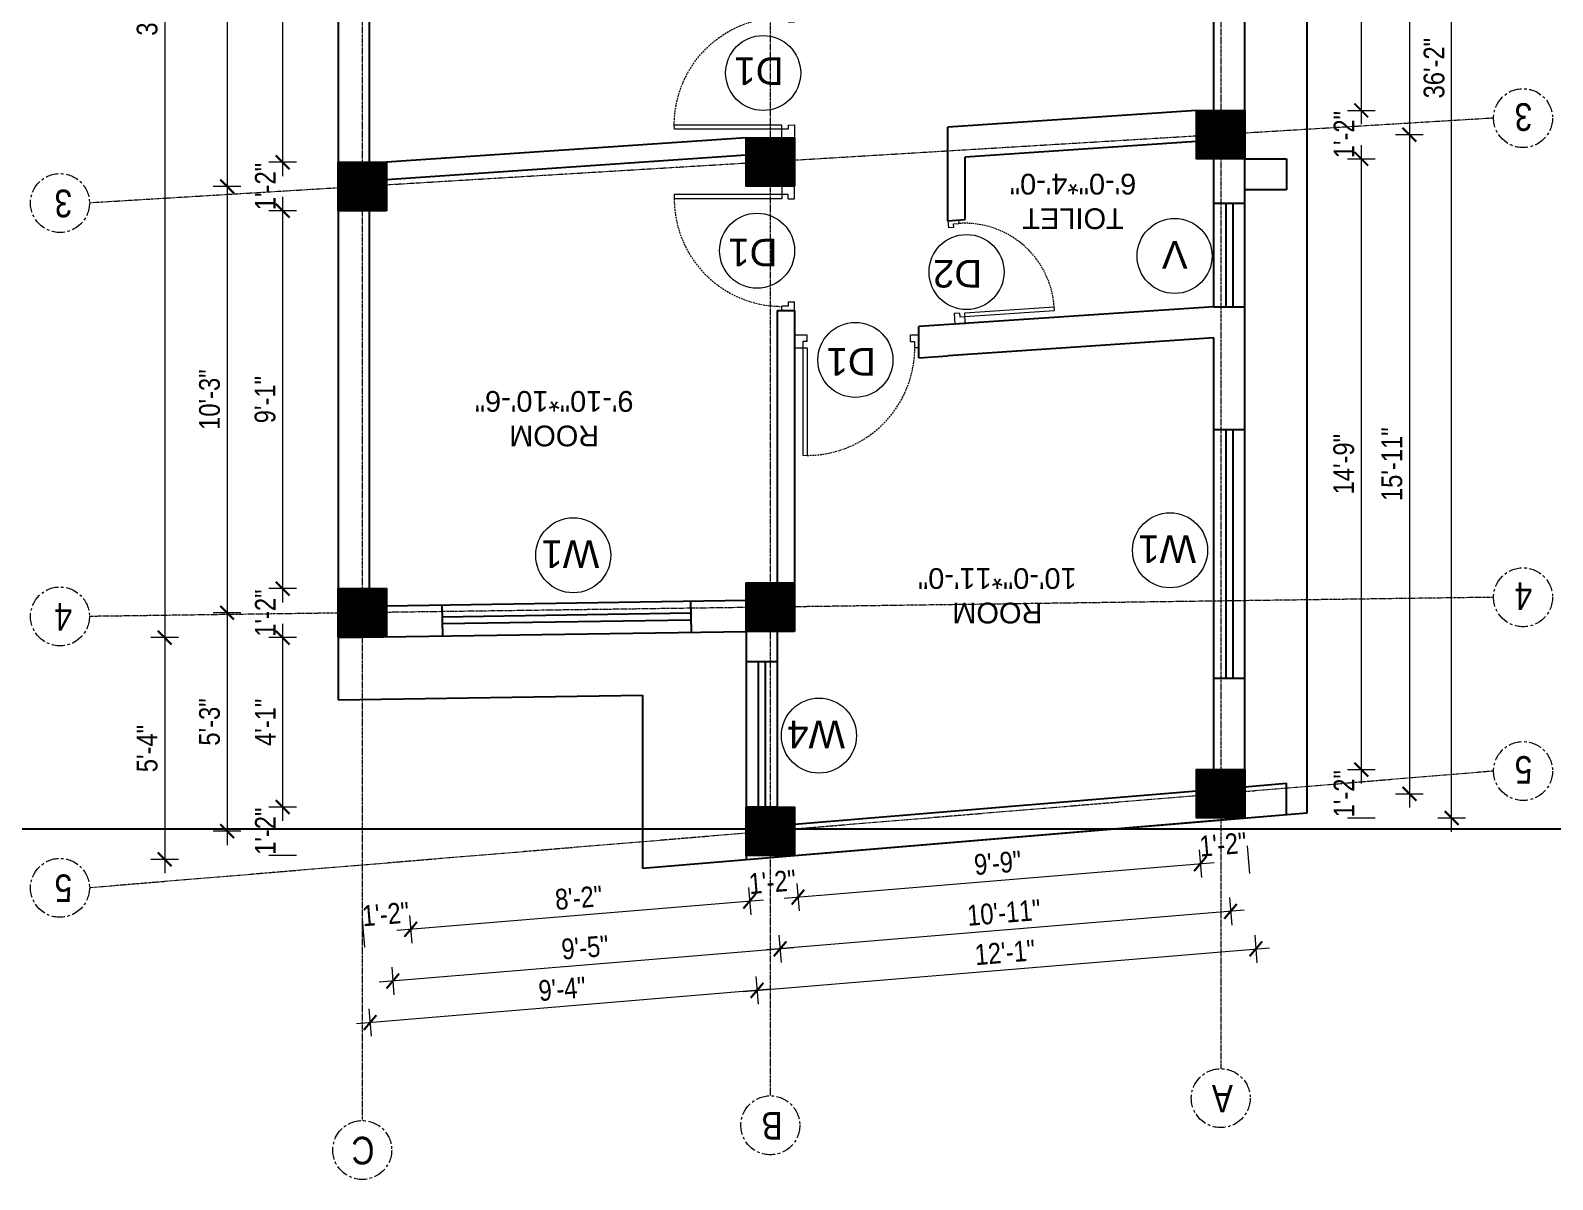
# Model space of a CAD drawing. Header units: inches. Extents: x -10117506 to -5032697, y -6529230 to -3253155.
# Drawn here: x -5061037.2 to -5060596.5, y -3256100 to -3255767.4 of the extents above; entities that cross this region are included whole.
import ezdxf

# ---------------------------------------------------------------- set-up
doc = ezdxf.new("R2010")
doc.units = ezdxf.units.IN
doc.header["$LTSCALE"] = 2
doc.header["$MEASUREMENT"] = 0
doc.header["$PDMODE"] = 34
doc.linetypes.add('CENTER', pattern=[2, 1.25, -0.25, 0.25, -0.25])
doc.linetypes.add('HIDDEN', pattern=[0.375, 0.25, -0.125])
doc.layers.get('0').update_dxf_attribs({"linetype": 'CONTINUOUS'})
doc.layers.get('DEFPOINTS').update_dxf_attribs({"color": 141, "linetype": 'CONTINUOUS'})
doc.layers.add('A-Hatch', color=7, linetype='CONTINUOUS')
for name, color, linetype, lineweight in [('Annotate-Lite.w', 177, 'CONTINUOUS', 9), ('Annotations-Bold.w', 177, 'CONTINUOUS', 13), ('DIM 1-100', 4, 'CONTINUOUS', 13), ('Door-Window.w', 4, 'CONTINUOUS', 15), ('TEXT', 181, 'CONTINUOUS', 25)]:
    doc.layers.add(name, color=color, linetype=linetype, lineweight=lineweight)
doc.styles.add('ARAIL', font='ARIALN.TTF')
doc.styles.add('arial.', font='arial.ttf')
doc.styles.add('gaurav', font='arial.ttf')
doc.styles.get("Standard").update_dxf_attribs({"font": 'ARIALN.TTF'})
doc.dimstyles.new('1 by 96', dxfattribs={"dimtxt": 6, "dimasz": 4, "dimexe": 4, "dimexo": 4, "dimgap": 2, "dimtad": 1, "dimdec": 0, "dimzin": 0, "dimdsep": 46, "dimlunit": 4, "dimtxsty": 'Standard', "dimblk": 'ARCHTICK', "dimcen": 0, "dimdle": 4, "dimadec": 0, "dimazin": 0, "dimtfac": 1, "dimtdec": 0, "dimtix": 1, "dimtofl": 0, "dimtmove": 1, "dimatfit": 3, "dimldrblk": 'ARCHTICK', "dimfxl": 4, "dimfxlon": 1, "dimtolj": 1, "dimtzin": 0, "dimlwd": -1, "dimlwe": -1, "dimarcsym": 0})

# ---------------------------------------------------------------- blocks, each defined once
blk = doc.blocks.new('3-0')
at = {"ltscale": 3}
for p, q in [((11063.05, 10097.68), (11065.97, 10099.9)), ((11065.97, 10099.9), (11066.71, 10098.92)), ((11063.05, 10097.68), (11064.53, 10095.73)), ((11065.99, 10096.84), (11064.53, 10095.73)), ((11065.25, 10097.81), (11066.71, 10098.92)), ((11065.99, 10096.84), (11065.25, 10097.81)), ((11085.5, 10074.13), (11110.32, 10092.96)), ((11086.24, 10073.15), (11111.05, 10091.97)), ((11111.05, 10091.97), (11110.32, 10092.96)), ((11084.04, 10073.02), (11082.57, 10071.91)), ((11084.04, 10073.02), (11084.78, 10072.04)), ((11084.78, 10072.04), (11086.24, 10073.15)), ((11086.24, 10073.15), (11085.5, 10074.13)), ((11087.72, 10071.2), (11086.24, 10073.15)), ((11082.57, 10071.91), (11084.79, 10068.98)), ((11084.79, 10068.98), (11087.72, 10071.2))]:
    blk.add_line(p, q, dxfattribs=at)
at = {"layer": 'Door-Window.w', "color": 9, "linetype": 'HIDDEN', "lineweight": 18}
blk.add_arc((11085.5, 10074.13), 31.16, 37.1906, 127.1465, dxfattribs=at)
blk = doc.blocks.new('_ArchTick')
at = {"color": 0, "linetype": 'ByBlock', "const_width": 0.15}
blk.add_lwpolyline([(-0.5, -0.5), (0.5, 0.5)], dxfattribs=at)
blk = doc.blocks.new('*D1808')
at = {"layer": 'DEFPOINTS', "color": 0, "ltscale": 0.5, "transparency": 16777216}
for p in [(-5060685.56, -3255995.33), (-5060829.99, -3256007.33), (-5060682.41, -3256033.24)]:
    blk.add_point(p, dxfattribs=at)
at = {"layer": 'DIM 1-100', "color": 0, "ltscale": 0.5, "transparency": 16777216}
for p, q in [((-5060682.74, -3256029.25), (-5060682.08, -3256037.23)), ((-5060830.82, -3256045.58), (-5060678.42, -3256032.91)), ((-5060827.17, -3256041.26), (-5060826.5, -3256049.23))]:
    blk.add_line(p, q, dxfattribs=at)
at = {"layer": 'DIM 1-100', "color": 0, "ltscale": 0.5, "transparency": 16777216, "xscale": 4, "yscale": 4, "zscale": 4}
for p, rotation in [((-5060682.41, -3256033.24), 4.751526985374822), ((-5060826.83, -3256045.24), 184.7515269853748)]:
    blk.add_blockref('_ArchTick', p, dxfattribs=dict(at, rotation=rotation))
at = {"layer": 'DIM 1-100', "color": 0, "ltscale": 0.5, "transparency": 16777216, "insert": (-5060755.04, -3256034.25), "char_height": 6, "attachment_point": 5, "rotation": 4.7515}
blk.add_mtext('\\A1;12\'-1"', dxfattribs=at)
blk = doc.blocks.new('*D1809')
at = {"layer": 'DEFPOINTS', "color": 0, "ltscale": 0.5, "transparency": 16777216}
for p in [(-5060815.99, -3256006.17), (-5060829.99, -3256007.33), (-5060828.98, -3256019.41)]:
    blk.add_point(p, dxfattribs=at)
at = {"layer": 'DIM 1-100', "color": 0, "ltscale": 0.5, "transparency": 16777216}
for p, q in [((-5060815.31, -3256014.26), (-5060814.65, -3256022.24)), ((-5060829.31, -3256015.43), (-5060828.65, -3256023.4))]:
    blk.add_line(p, q, dxfattribs=at)
at = {"layer": 'DIM 1-100', "color": 0, "ltscale": 0.5, "transparency": 16777216, "insert": (-5060822.4, -3256013.84), "char_height": 6, "attachment_point": 5, "rotation": 4.7515}
blk.add_mtext('\\A1;1\'-2"', dxfattribs=at)
blk = doc.blocks.new('*D1810')
at = {"layer": 'DEFPOINTS', "color": 0, "ltscale": 0.5, "transparency": 16777216}
for p in [(-5060699.56, -3255995.33), (-5060815.99, -3256006.17), (-5060698.46, -3256008.57)]:
    blk.add_point(p, dxfattribs=at)
at = {"layer": 'DIM 1-100', "color": 0, "ltscale": 0.5, "transparency": 16777216}
for p, q in [((-5060698.79, -3256004.58), (-5060698.13, -3256012.55)), ((-5060818.97, -3256018.58), (-5060694.47, -3256008.23)), ((-5060815.31, -3256014.26), (-5060814.65, -3256022.24))]:
    blk.add_line(p, q, dxfattribs=at)
at = {"layer": 'DIM 1-100', "color": 0, "ltscale": 0.5, "transparency": 16777216, "xscale": 4, "yscale": 4, "zscale": 4}
for p, rotation in [((-5060698.46, -3256008.57), 4.751527004349082), ((-5060814.98, -3256018.25), 184.7515270043491)]:
    blk.add_blockref('_ArchTick', p, dxfattribs=dict(at, rotation=rotation))
at = {"layer": 'DIM 1-100', "color": 0, "ltscale": 0.5, "transparency": 16777216, "insert": (-5060757.14, -3256008.36), "char_height": 6, "attachment_point": 5, "rotation": 4.7515}
blk.add_mtext('\\A1;9\'-9"', dxfattribs=at)
blk = doc.blocks.new('*D1811')
at = {"layer": 'DEFPOINTS', "color": 0, "ltscale": 0.5, "transparency": 16777216}
for p in [(-5060699.56, -3255995.33), (-5060685.56, -3255995.33), (-5060684.56, -3256007.41)]:
    blk.add_point(p, dxfattribs=at)
at = {"layer": 'DIM 1-100', "color": 0, "ltscale": 0.5, "transparency": 16777216}
for p, q in [((-5060698.79, -3256004.58), (-5060698.13, -3256012.55)), ((-5060684.89, -3256003.42), (-5060684.23, -3256011.4))]:
    blk.add_line(p, q, dxfattribs=at)
at = {"layer": 'DIM 1-100', "color": 0, "ltscale": 0.5, "transparency": 16777216, "insert": (-5060691.92, -3256002.99), "char_height": 6, "attachment_point": 5, "rotation": 4.7515}
blk.add_mtext('\\A1;1\'-2"', dxfattribs=at)
blk = doc.blocks.new('*D1812')
at = {"layer": 'DEFPOINTS', "color": 0, "ltscale": 0.5, "transparency": 16777216}
for p in [(-5060692.56, -3255988.33), (-5060822.99, -3255999.17), (-5060820.16, -3256033.22)]:
    blk.add_point(p, dxfattribs=at)
at = {"layer": 'DIM 1-100', "color": 0, "ltscale": 0.5, "transparency": 16777216}
for p, q in [((-5060690.06, -3256018.39), (-5060689.4, -3256026.36)), ((-5060685.75, -3256022.05), (-5060824.14, -3256033.55)), ((-5060820.49, -3256029.23), (-5060819.82, -3256037.2))]:
    blk.add_line(p, q, dxfattribs=at)
at = {"layer": 'DIM 1-100', "color": 0, "ltscale": 0.5, "transparency": 16777216, "xscale": 4, "yscale": 4, "zscale": 4}
for p, rotation in [((-5060689.73, -3256022.38), 4.751526985461139), ((-5060820.16, -3256033.22), 184.7515269854612)]:
    blk.add_blockref('_ArchTick', p, dxfattribs=dict(at, rotation=rotation))
at = {"layer": 'DIM 1-100', "color": 0, "ltscale": 0.5, "transparency": 16777216, "insert": (-5060755.36, -3256022.75), "char_height": 6, "attachment_point": 5, "rotation": 4.7515}
blk.add_mtext('\\A1;10\'-11"', dxfattribs=at)
blk = doc.blocks.new('*D1813')
at = {"layer": 'DEFPOINTS', "color": 0, "ltscale": 0.5, "transparency": 16777216}
for p in [(-5060685.56, -3255981.33), (-5060651.86, -3255981.33), (-5060685.56, -3255995.33)]:
    blk.add_point(p, dxfattribs=at)
at = {"layer": 'DIM 1-100', "color": 0, "ltscale": 0.5, "transparency": 16777216}
for p, q in [((-5060655.86, -3255981.33), (-5060647.86, -3255981.33)), ((-5060655.86, -3255995.33), (-5060647.86, -3255995.33))]:
    blk.add_line(p, q, dxfattribs=at)
at = {"layer": 'DIM 1-100', "color": 0, "ltscale": 0.5, "transparency": 16777216, "insert": (-5060656.87, -3255988.33), "char_height": 6, "attachment_point": 5, "rotation": 90}
blk.add_mtext('\\A1;1\'-2"', dxfattribs=at)
blk = doc.blocks.new('*D1814')
at = {"layer": 'DEFPOINTS', "color": 0, "ltscale": 0.5, "transparency": 16777216}
for p in [(-5060685.56, -3255804.54), (-5060651.86, -3255804.54), (-5060685.56, -3255981.33)]:
    blk.add_point(p, dxfattribs=at)
at = {"layer": 'DIM 1-100', "color": 0, "ltscale": 0.5, "transparency": 16777216}
for p, q in [((-5060651.86, -3255985.33), (-5060651.86, -3255800.54)), ((-5060655.86, -3255804.54), (-5060647.86, -3255804.54)), ((-5060655.86, -3255981.33), (-5060647.86, -3255981.33))]:
    blk.add_line(p, q, dxfattribs=at)
at = {"layer": 'DIM 1-100', "color": 0, "ltscale": 0.5, "transparency": 16777216, "xscale": 4, "yscale": 4, "zscale": 4}
for p, rotation in [((-5060651.86, -3255804.54), 90), ((-5060651.86, -3255981.33), 270)]:
    blk.add_blockref('_ArchTick', p, dxfattribs=dict(at, rotation=rotation))
at = {"layer": 'DIM 1-100', "color": 0, "ltscale": 0.5, "transparency": 16777216, "insert": (-5060656.92, -3255892.93), "char_height": 6, "attachment_point": 5, "rotation": 90}
blk.add_mtext('\\A1;14\'-9"', dxfattribs=at)
blk = doc.blocks.new('*D1815')
at = {"layer": 'DEFPOINTS', "color": 0, "ltscale": 0.5, "transparency": 16777216}
for p in [(-5060685.56, -3255790.54), (-5060651.86, -3255790.54), (-5060685.56, -3255804.54)]:
    blk.add_point(p, dxfattribs=at)
at = {"layer": 'DIM 1-100', "color": 0, "ltscale": 0.5, "transparency": 16777216}
for p, q in [((-5060655.86, -3255790.54), (-5060647.86, -3255790.54)), ((-5060655.86, -3255804.54), (-5060647.86, -3255804.54))]:
    blk.add_line(p, q, dxfattribs=at)
at = {"layer": 'DIM 1-100', "color": 0, "ltscale": 0.5, "transparency": 16777216, "insert": (-5060656.87, -3255797.54), "char_height": 6, "attachment_point": 5, "rotation": 90}
blk.add_mtext('\\A1;1\'-2"', dxfattribs=at)
blk = doc.blocks.new('*D1816')
at = {"layer": 'DEFPOINTS', "color": 0, "ltscale": 0.5, "transparency": 16777216}
for p in [(-5060685.56, -3255669.29), (-5060651.86, -3255669.29), (-5060685.56, -3255790.54)]:
    blk.add_point(p, dxfattribs=at)
at = {"layer": 'DIM 1-100', "color": 0, "ltscale": 0.5, "transparency": 16777216}
for p, q in [((-5060651.86, -3255794.54), (-5060651.86, -3255665.29)), ((-5060655.86, -3255669.29), (-5060647.86, -3255669.29)), ((-5060655.86, -3255790.54), (-5060647.86, -3255790.54))]:
    blk.add_line(p, q, dxfattribs=at)
at = {"layer": 'DIM 1-100', "color": 0, "ltscale": 0.5, "transparency": 16777216, "xscale": 4, "yscale": 4, "zscale": 4}
for p, rotation in [((-5060651.86, -3255669.29), 90), ((-5060651.86, -3255790.54), 270)]:
    blk.add_blockref('_ArchTick', p, dxfattribs=dict(at, rotation=rotation))
at = {"layer": 'DIM 1-100', "color": 0, "ltscale": 0.5, "transparency": 16777216, "insert": (-5060656.92, -3255729.91), "char_height": 6, "attachment_point": 5, "rotation": 90}
blk.add_mtext('\\A1;10\'-1"', dxfattribs=at)
blk = doc.blocks.new('*D1821')
at = {"layer": 'DEFPOINTS', "color": 0, "ltscale": 0.5, "transparency": 16777216}
for p in [(-5060692.56, -3255662.29), (-5060692.56, -3255797.54), (-5060637.93, -3255797.54)]:
    blk.add_point(p, dxfattribs=at)
at = {"layer": 'DIM 1-100', "color": 0, "ltscale": 0.5, "transparency": 16777216}
for p, q in [((-5060641.93, -3255662.29), (-5060633.93, -3255662.29)), ((-5060637.93, -3255658.29), (-5060637.93, -3255801.54)), ((-5060641.93, -3255797.54), (-5060633.93, -3255797.54))]:
    blk.add_line(p, q, dxfattribs=at)
at = {"layer": 'DIM 1-100', "color": 0, "ltscale": 0.5, "transparency": 16777216, "xscale": 4, "yscale": 4, "zscale": 4}
for p, rotation in [((-5060637.93, -3255662.29), 90), ((-5060637.93, -3255797.54), 270)]:
    blk.add_blockref('_ArchTick', p, dxfattribs=dict(at, rotation=rotation))
at = {"layer": 'DIM 1-100', "color": 0, "ltscale": 0.5, "transparency": 16777216, "insert": (-5060642.99, -3255729.91), "char_height": 6, "attachment_point": 5, "rotation": 90}
blk.add_mtext('\\A1;11\'-3"', dxfattribs=at)
blk = doc.blocks.new('*D1822')
at = {"layer": 'DEFPOINTS', "color": 0, "ltscale": 0.5, "transparency": 16777216}
for p in [(-5060692.56, -3255797.54), (-5060692.56, -3255988.33), (-5060637.93, -3255988.33)]:
    blk.add_point(p, dxfattribs=at)
at = {"layer": 'DIM 1-100', "color": 0, "ltscale": 0.5, "transparency": 16777216}
for p, q in [((-5060637.93, -3255793.54), (-5060637.93, -3255992.33)), ((-5060641.93, -3255797.54), (-5060633.93, -3255797.54)), ((-5060641.93, -3255988.33), (-5060633.93, -3255988.33))]:
    blk.add_line(p, q, dxfattribs=at)
at = {"layer": 'DIM 1-100', "color": 0, "ltscale": 0.5, "transparency": 16777216, "xscale": 4, "yscale": 4, "zscale": 4}
for p, rotation in [((-5060637.93, -3255797.54), 90), ((-5060637.93, -3255988.33), 270)]:
    blk.add_blockref('_ArchTick', p, dxfattribs=dict(at, rotation=rotation))
at = {"layer": 'DIM 1-100', "color": 0, "ltscale": 0.5, "transparency": 16777216, "insert": (-5060642.99, -3255892.93), "char_height": 6, "attachment_point": 5, "rotation": 90}
blk.add_mtext('\\A1;15\'-11"', dxfattribs=at)
blk = doc.blocks.new('*D1823')
at = {"layer": 'DEFPOINTS', "color": 0, "ltscale": 0.5, "transparency": 16777216}
for p in [(-5060685.56, -3255561.28), (-5060625.72, -3255561.28), (-5060685.56, -3255995.33)]:
    blk.add_point(p, dxfattribs=at)
at = {"layer": 'DIM 1-100', "color": 0, "ltscale": 0.5, "transparency": 16777216}
for p, q in [((-5060625.72, -3255999.33), (-5060625.72, -3255557.28)), ((-5060629.72, -3255561.28), (-5060621.72, -3255561.28)), ((-5060629.72, -3255995.33), (-5060621.72, -3255995.33))]:
    blk.add_line(p, q, dxfattribs=at)
at = {"layer": 'DIM 1-100', "color": 0, "ltscale": 0.5, "transparency": 16777216, "xscale": 4, "yscale": 4, "zscale": 4}
for p, rotation in [((-5060625.72, -3255561.28), 90), ((-5060625.72, -3255995.33), 270)]:
    blk.add_blockref('_ArchTick', p, dxfattribs=dict(at, rotation=rotation))
at = {"layer": 'DIM 1-100', "color": 0, "ltscale": 0.5, "transparency": 16777216, "insert": (-5060630.78, -3255778.3), "char_height": 6, "attachment_point": 5, "rotation": 90}
blk.add_mtext('\\A1;36\'-2"', dxfattribs=at)
blk = doc.blocks.new('*D1835')
at = {"layer": 'DEFPOINTS', "color": 0, "ltscale": 0.5, "transparency": 16777216}
for p in [(-5060948.15, -3255684.31), (-5060964.19, -3255805.55), (-5060948.13, -3255805.55)]:
    blk.add_point(p, dxfattribs=at)
at = {"layer": 'DIM 1-100', "color": 0, "ltscale": 0.5, "transparency": 16777216}
for p, q in [((-5060960.19, -3255684.31), (-5060968.19, -3255684.31)), ((-5060964.19, -3255680.31), (-5060964.19, -3255809.55)), ((-5060960.19, -3255805.55), (-5060968.19, -3255805.55))]:
    blk.add_line(p, q, dxfattribs=at)
at = {"layer": 'DIM 1-100', "color": 0, "ltscale": 0.5, "transparency": 16777216, "xscale": 4, "yscale": 4, "zscale": 4}
for p, rotation in [((-5060964.19, -3255684.31), 90), ((-5060964.19, -3255805.55), 270)]:
    blk.add_blockref('_ArchTick', p, dxfattribs=dict(at, rotation=rotation))
at = {"layer": 'DIM 1-100', "color": 0, "ltscale": 0.5, "transparency": 16777216, "insert": (-5060969.26, -3255744.93), "char_height": 6, "attachment_point": 5, "rotation": 90}
blk.add_mtext('\\A1;10\'-1"', dxfattribs=at)
blk = doc.blocks.new('*D1836')
at = {"layer": 'DEFPOINTS', "color": 0, "ltscale": 0.5, "transparency": 16777216}
for p in [(-5060948.13, -3255805.55), (-5060964.19, -3255819.55), (-5060948.15, -3255819.55)]:
    blk.add_point(p, dxfattribs=at)
at = {"layer": 'DIM 1-100', "color": 0, "ltscale": 0.5, "transparency": 16777216}
for p, q in [((-5060960.19, -3255805.55), (-5060968.19, -3255805.55)), ((-5060960.19, -3255819.55), (-5060968.19, -3255819.55))]:
    blk.add_line(p, q, dxfattribs=at)
at = {"layer": 'DIM 1-100', "color": 0, "ltscale": 0.5, "transparency": 16777216, "insert": (-5060969.2, -3255812.55), "char_height": 6, "attachment_point": 5, "rotation": 90}
blk.add_mtext('\\A1;1\'-2"', dxfattribs=at)
blk = doc.blocks.new('*D1837')
at = {"layer": 'DEFPOINTS', "color": 0, "ltscale": 0.5, "transparency": 16777216}
for p in [(-5060948.15, -3255819.55), (-5060964.19, -3255928.92), (-5060948.15, -3255928.92)]:
    blk.add_point(p, dxfattribs=at)
at = {"layer": 'DIM 1-100', "color": 0, "ltscale": 0.5, "transparency": 16777216}
for p, q in [((-5060964.19, -3255815.55), (-5060964.19, -3255932.92)), ((-5060960.19, -3255819.55), (-5060968.19, -3255819.55)), ((-5060960.19, -3255928.92), (-5060968.19, -3255928.92))]:
    blk.add_line(p, q, dxfattribs=at)
at = {"layer": 'DIM 1-100', "color": 0, "ltscale": 0.5, "transparency": 16777216, "xscale": 4, "yscale": 4, "zscale": 4}
for p, rotation in [((-5060964.19, -3255819.55), 90), ((-5060964.19, -3255928.92), 270)]:
    blk.add_blockref('_ArchTick', p, dxfattribs=dict(at, rotation=rotation))
at = {"layer": 'DIM 1-100', "color": 0, "ltscale": 0.5, "transparency": 16777216, "insert": (-5060969.26, -3255874.24), "char_height": 6, "attachment_point": 5, "rotation": 90}
blk.add_mtext('\\A1;9\'-1"', dxfattribs=at)
blk = doc.blocks.new('*D1838')
at = {"layer": 'DEFPOINTS', "color": 0, "ltscale": 0.5, "transparency": 16777216}
for p in [(-5060948.15, -3255928.92), (-5060964.19, -3255943.14), (-5060947.93, -3255943.14)]:
    blk.add_point(p, dxfattribs=at)
at = {"layer": 'DIM 1-100', "color": 0, "ltscale": 0.5, "transparency": 16777216}
for p, q in [((-5060960.19, -3255928.92), (-5060968.19, -3255928.92)), ((-5060960.19, -3255943.14), (-5060968.19, -3255943.14))]:
    blk.add_line(p, q, dxfattribs=at)
at = {"layer": 'DIM 1-100', "color": 0, "ltscale": 0.5, "transparency": 16777216, "insert": (-5060969.2, -3255936.03), "char_height": 6, "attachment_point": 5, "rotation": 90}
blk.add_mtext('\\A1;1\'-2"', dxfattribs=at)
blk = doc.blocks.new('*D1839')
at = {"layer": 'DEFPOINTS', "color": 0, "ltscale": 0.5, "transparency": 16777216}
for p in [(-5060947.93, -3255943.14), (-5060964.19, -3255992.17), (-5060829.99, -3255992.17)]:
    blk.add_point(p, dxfattribs=at)
at = {"layer": 'DIM 1-100', "color": 0, "ltscale": 0.5, "transparency": 16777216}
for p, q in [((-5060964.19, -3255939.14), (-5060964.19, -3255996.17)), ((-5060960.19, -3255943.14), (-5060968.19, -3255943.14)), ((-5060960.19, -3255992.17), (-5060968.19, -3255992.17))]:
    blk.add_line(p, q, dxfattribs=at)
at = {"layer": 'DIM 1-100', "color": 0, "ltscale": 0.5, "transparency": 16777216, "xscale": 4, "yscale": 4, "zscale": 4}
for p, rotation in [((-5060964.19, -3255943.14), 90), ((-5060964.19, -3255992.17), 270)]:
    blk.add_blockref('_ArchTick', p, dxfattribs=dict(at, rotation=rotation))
at = {"layer": 'DIM 1-100', "color": 0, "ltscale": 0.5, "transparency": 16777216, "insert": (-5060969.2, -3255967.65), "char_height": 6, "attachment_point": 5, "rotation": 90}
blk.add_mtext('\\A1;4\'-1"', dxfattribs=at)
blk = doc.blocks.new('*D1840')
at = {"layer": 'DEFPOINTS', "color": 0, "ltscale": 0.5, "transparency": 16777216}
for p in [(-5060829.99, -3255992.17), (-5060964.19, -3256006.17), (-5060829.99, -3256006.17)]:
    blk.add_point(p, dxfattribs=at)
at = {"layer": 'DIM 1-100', "color": 0, "ltscale": 0.5, "transparency": 16777216}
for p, q in [((-5060960.19, -3255992.17), (-5060968.19, -3255992.17)), ((-5060960.19, -3256006.17), (-5060968.19, -3256006.17))]:
    blk.add_line(p, q, dxfattribs=at)
at = {"layer": 'DIM 1-100', "color": 0, "ltscale": 0.5, "transparency": 16777216, "insert": (-5060969.2, -3255999.17), "char_height": 6, "attachment_point": 5, "rotation": 90}
blk.add_mtext('\\A1;1\'-2"', dxfattribs=at)
blk = doc.blocks.new('*D1842')
at = {"layer": 'DEFPOINTS', "color": 0, "ltscale": 0.5, "transparency": 16777216}
for p in [(-5060941.15, -3255677.31), (-5060980.27, -3255812.55), (-5060941.13, -3255812.55)]:
    blk.add_point(p, dxfattribs=at)
at = {"layer": 'DIM 1-100', "color": 0, "ltscale": 0.5, "transparency": 16777216}
for p, q in [((-5060980.27, -3255673.31), (-5060980.27, -3255816.55)), ((-5060976.27, -3255677.31), (-5060984.27, -3255677.31)), ((-5060976.27, -3255812.55), (-5060984.27, -3255812.55))]:
    blk.add_line(p, q, dxfattribs=at)
at = {"layer": 'DIM 1-100', "color": 0, "ltscale": 0.5, "transparency": 16777216, "xscale": 4, "yscale": 4, "zscale": 4}
for p, rotation in [((-5060980.27, -3255677.31), 90), ((-5060980.27, -3255812.55), 270)]:
    blk.add_blockref('_ArchTick', p, dxfattribs=dict(at, rotation=rotation))
at = {"layer": 'DIM 1-100', "color": 0, "ltscale": 0.5, "transparency": 16777216, "insert": (-5060985.34, -3255744.93), "char_height": 6, "attachment_point": 5, "rotation": 90}
blk.add_mtext('\\A1;11\'-3"', dxfattribs=at)
blk = doc.blocks.new('*D1843')
at = {"layer": 'DEFPOINTS', "color": 0, "ltscale": 0.5, "transparency": 16777216}
for p in [(-5060941.13, -3255812.55), (-5060980.27, -3255935.92), (-5060941.15, -3255935.92)]:
    blk.add_point(p, dxfattribs=at)
at = {"layer": 'DIM 1-100', "color": 0, "ltscale": 0.5, "transparency": 16777216}
for p, q in [((-5060980.27, -3255808.55), (-5060980.27, -3255939.92)), ((-5060976.27, -3255812.55), (-5060984.27, -3255812.55)), ((-5060976.27, -3255935.92), (-5060984.27, -3255935.92))]:
    blk.add_line(p, q, dxfattribs=at)
at = {"layer": 'DIM 1-100', "color": 0, "ltscale": 0.5, "transparency": 16777216, "xscale": 4, "yscale": 4, "zscale": 4}
for p, rotation in [((-5060980.27, -3255812.55), 90), ((-5060980.27, -3255935.92), 270)]:
    blk.add_blockref('_ArchTick', p, dxfattribs=dict(at, rotation=rotation))
at = {"layer": 'DIM 1-100', "color": 0, "ltscale": 0.5, "transparency": 16777216, "insert": (-5060985.34, -3255874.24), "char_height": 6, "attachment_point": 5, "rotation": 90}
blk.add_mtext('\\A1;10\'-3"', dxfattribs=at)
blk = doc.blocks.new('*D1844')
at = {"layer": 'DEFPOINTS', "color": 0, "ltscale": 0.5, "transparency": 16777216}
for p in [(-5060941.15, -3255935.92), (-5060980.27, -3255999.17), (-5060822.99, -3255999.17)]:
    blk.add_point(p, dxfattribs=at)
at = {"layer": 'DIM 1-100', "color": 0, "ltscale": 0.5, "transparency": 16777216}
for p, q in [((-5060980.27, -3255931.92), (-5060980.27, -3256003.17)), ((-5060976.27, -3255935.92), (-5060984.27, -3255935.92)), ((-5060976.27, -3255999.17), (-5060984.27, -3255999.17))]:
    blk.add_line(p, q, dxfattribs=at)
at = {"layer": 'DIM 1-100', "color": 0, "ltscale": 0.5, "transparency": 16777216, "xscale": 4, "yscale": 4, "zscale": 4}
for p, rotation in [((-5060980.27, -3255935.92), 90), ((-5060980.27, -3255999.17), 270)]:
    blk.add_blockref('_ArchTick', p, dxfattribs=dict(at, rotation=rotation))
at = {"layer": 'DIM 1-100', "color": 0, "ltscale": 0.5, "transparency": 16777216, "insert": (-5060985.34, -3255967.55), "char_height": 6, "attachment_point": 5, "rotation": 90}
blk.add_mtext('\\A1;5\'-3"', dxfattribs=at)
blk = doc.blocks.new('*D1845')
at = {"layer": 'DEFPOINTS', "color": 0, "ltscale": 0.5, "transparency": 16777216}
for p in [(-5060948.15, -3255577.14), (-5060998.35, -3255943.14), (-5060948.15, -3255943.14)]:
    blk.add_point(p, dxfattribs=at)
at = {"layer": 'DIM 1-100', "color": 0, "ltscale": 0.5, "transparency": 16777216}
for p, q in [((-5060998.35, -3255573.14), (-5060998.35, -3255947.14)), ((-5060994.35, -3255577.14), (-5061002.35, -3255577.14)), ((-5060994.35, -3255943.14), (-5061002.35, -3255943.14))]:
    blk.add_line(p, q, dxfattribs=at)
at = {"layer": 'DIM 1-100', "color": 0, "ltscale": 0.5, "transparency": 16777216, "xscale": 4, "yscale": 4, "zscale": 4}
for p, rotation in [((-5060998.35, -3255577.14), 90), ((-5060998.35, -3255943.14), 270)]:
    blk.add_blockref('_ArchTick', p, dxfattribs=dict(at, rotation=rotation))
at = {"layer": 'DIM 1-100', "color": 0, "ltscale": 0.5, "transparency": 16777216, "insert": (-5061003.41, -3255760.14), "char_height": 6, "attachment_point": 5, "rotation": 90}
blk.add_mtext('\\A1;30\'-6"', dxfattribs=at)
blk = doc.blocks.new('*D1846')
at = {"layer": 'DEFPOINTS', "color": 0, "ltscale": 0.5, "transparency": 16777216}
for p in [(-5060948.15, -3255943.14), (-5060998.35, -3256007.33), (-5060829.99, -3256007.33)]:
    blk.add_point(p, dxfattribs=at)
at = {"layer": 'DIM 1-100', "color": 0, "ltscale": 0.5, "transparency": 16777216}
for p, q in [((-5060998.35, -3255939.14), (-5060998.35, -3256011.33)), ((-5060994.35, -3255943.14), (-5061002.35, -3255943.14)), ((-5060994.35, -3256007.33), (-5061002.35, -3256007.33))]:
    blk.add_line(p, q, dxfattribs=at)
at = {"layer": 'DIM 1-100', "color": 0, "ltscale": 0.5, "transparency": 16777216, "xscale": 4, "yscale": 4, "zscale": 4}
for p, rotation in [((-5060998.35, -3255943.14), 90), ((-5060998.35, -3256007.33), 270)]:
    blk.add_blockref('_ArchTick', p, dxfattribs=dict(at, rotation=rotation))
at = {"layer": 'DIM 1-100', "color": 0, "ltscale": 0.5, "transparency": 16777216, "insert": (-5061003.4, -3255975.24), "char_height": 6, "attachment_point": 5, "rotation": 90}
blk.add_mtext('\\A1;5\'-4"', dxfattribs=at)
blk = doc.blocks.new('*D1847')
at = {"layer": 'DEFPOINTS', "color": 0, "ltscale": 0.5, "transparency": 16777216}
for p in [(-5060934.15, -3255942.92), (-5060829.99, -3256007.33), (-5060927.11, -3256027.57)]:
    blk.add_point(p, dxfattribs=at)
at = {"layer": 'DIM 1-100', "color": 0, "ltscale": 0.5, "transparency": 16777216}
for p, q in [((-5060825, -3256019.08), (-5060931.1, -3256027.9)), ((-5060829.31, -3256015.43), (-5060828.65, -3256023.4)), ((-5060927.44, -3256023.59), (-5060926.78, -3256031.56))]:
    blk.add_line(p, q, dxfattribs=at)
at = {"layer": 'DIM 1-100', "color": 0, "ltscale": 0.5, "transparency": 16777216, "xscale": 4, "yscale": 4, "zscale": 4}
for p, rotation in [((-5060828.98, -3256019.41), 4.75152700434907), ((-5060927.11, -3256027.57), 184.7515270043491)]:
    blk.add_blockref('_ArchTick', p, dxfattribs=dict(at, rotation=rotation))
at = {"layer": 'DIM 1-100', "color": 0, "ltscale": 0.5, "transparency": 16777216, "insert": (-5060878.47, -3256018.45), "char_height": 6, "attachment_point": 5, "rotation": 4.7515}
blk.add_mtext('\\A1;8\'-2"', dxfattribs=at)
blk = doc.blocks.new('*D1848')
at = {"layer": 'DEFPOINTS', "color": 0, "ltscale": 0.5, "transparency": 16777216}
for p in [(-5060947.93, -3255943.14), (-5060934.15, -3255942.92), (-5060940.81, -3256028.71)]:
    blk.add_point(p, dxfattribs=at)
at = {"layer": 'DIM 1-100', "color": 0, "ltscale": 0.5, "transparency": 16777216}
for p, q in [((-5060927.44, -3256023.59), (-5060926.78, -3256031.56)), ((-5060941.15, -3256024.72), (-5060940.48, -3256032.7))]:
    blk.add_line(p, q, dxfattribs=at)
at = {"layer": 'DIM 1-100', "color": 0, "ltscale": 0.5, "transparency": 16777216, "insert": (-5060934.38, -3256023.15), "char_height": 6, "attachment_point": 5, "rotation": 4.7515}
blk.add_mtext('\\A1;1\'-2"', dxfattribs=at)
blk = doc.blocks.new('*D1849')
at = {"layer": 'DEFPOINTS', "color": 0, "ltscale": 0.5, "transparency": 16777216}
for p in [(-5060941.15, -3255935.92), (-5060822.99, -3255999.17), (-5060932.29, -3256042.54)]:
    blk.add_point(p, dxfattribs=at)
at = {"layer": 'DIM 1-100', "color": 0, "ltscale": 0.5, "transparency": 16777216}
for p, q in [((-5060820.49, -3256029.23), (-5060819.82, -3256037.2)), ((-5060816.17, -3256032.89), (-5060936.27, -3256042.87)), ((-5060932.62, -3256038.55), (-5060931.95, -3256046.52))]:
    blk.add_line(p, q, dxfattribs=at)
at = {"layer": 'DIM 1-100', "color": 0, "ltscale": 0.5, "transparency": 16777216, "xscale": 4, "yscale": 4, "zscale": 4}
for p, rotation in [((-5060820.16, -3256033.22), 4.75152700434907), ((-5060932.29, -3256042.54), 184.7515270043491)]:
    blk.add_blockref('_ArchTick', p, dxfattribs=dict(at, rotation=rotation))
at = {"layer": 'DIM 1-100', "color": 0, "ltscale": 0.5, "transparency": 16777216, "insert": (-5060876.64, -3256032.83), "char_height": 6, "attachment_point": 5, "rotation": 4.7515}
blk.add_mtext('\\A1;9\'-5"', dxfattribs=at)
blk = doc.blocks.new('*D1850')
at = {"layer": 'DEFPOINTS', "color": 0, "ltscale": 0.5, "transparency": 16777216}
for p in [(-5060948.15, -3255942.92), (-5060829.99, -3256007.33), (-5060938.87, -3256054.56)]:
    blk.add_point(p, dxfattribs=at)
at = {"layer": 'DIM 1-100', "color": 0, "ltscale": 0.5, "transparency": 16777216}
for p, q in [((-5060827.17, -3256041.26), (-5060826.5, -3256049.23)), ((-5060822.85, -3256044.91), (-5060942.85, -3256054.89)), ((-5060939.2, -3256050.57), (-5060938.54, -3256058.54))]:
    blk.add_line(p, q, dxfattribs=at)
at = {"layer": 'DIM 1-100', "color": 0, "ltscale": 0.5, "transparency": 16777216, "xscale": 4, "yscale": 4, "zscale": 4}
for p, rotation in [((-5060826.83, -3256045.24), 4.75152700434907), ((-5060938.87, -3256054.56), 184.7515270043491)]:
    blk.add_blockref('_ArchTick', p, dxfattribs=dict(at, rotation=rotation))
at = {"layer": 'DIM 1-100', "color": 0, "ltscale": 0.5, "transparency": 16777216, "insert": (-5060883.27, -3256044.85), "char_height": 6, "attachment_point": 5, "rotation": 4.7515}
blk.add_mtext('\\A1;9\'-4"', dxfattribs=at)

msp = doc.modelspace()

# ---------------------------------------------------------------- hatches: boundary and pattern name
at = {"layer": 'A-Hatch', "ltscale": 0.5}
h = msp.add_hatch(dxfattribs=at)
h.set_pattern_fill('ANSI31', color=256, angle=180)
h.set_pattern_definition([(225, (-10151989.27474, -6514190.23395), (0.0883883476483, -0.0883883476483), [])])
h.paths.add_polyline_path([(-5060699.56, -3255804.54), (-5060685.56, -3255804.54), (-5060685.56, -3255790.54), (-5060699.56, -3255790.54)])
h = msp.add_hatch(dxfattribs=at)
h.set_pattern_fill('ANSI31', color=256, angle=180)
h.set_pattern_definition([(225, (-10152119.69887, -6514198.1131), (0.0883883476483, -0.0883883476483), [])])
h.paths.add_polyline_path([(-5060829.99, -3255812.42), (-5060815.99, -3255812.42), (-5060815.99, -3255798.42), (-5060829.99, -3255798.42)])
h = msp.add_hatch(dxfattribs=at)
h.set_pattern_fill('ANSI31', color=256, angle=180)
h.set_pattern_definition([(225, (-10152237.84467, -6514205.25048), (0.0883883476483, -0.0883883476483), [])])
h.paths.add_polyline_path([(-5060948.13, -3255819.55), (-5060934.13, -3255819.55), (-5060934.13, -3255805.55), (-5060948.13, -3255805.55)])
h = msp.add_hatch(dxfattribs=at)
h.set_pattern_fill('ANSI31', color=256, angle=180)
h.set_pattern_definition([(225, (-10152237.86021, -6514328.62152), (0.0883883476483, -0.0883883476483), [])])
h.paths.add_polyline_path([(-5060948.15, -3255942.92), (-5060934.15, -3255942.92), (-5060934.15, -3255928.92), (-5060948.15, -3255928.92)])
h = msp.add_hatch(dxfattribs=at)
h.set_pattern_fill('ANSI31', color=256, angle=180)
h.set_pattern_definition([(225, (-10152119.69887, -6514327.00958), (0.0883883476483, -0.0883883476483), [])])
h.paths.add_polyline_path([(-5060829.99, -3255941.31), (-5060815.99, -3255941.31), (-5060815.99, -3255927.31), (-5060829.99, -3255927.31)])
h = msp.add_hatch(dxfattribs=at)
h.set_pattern_fill('ANSI31', color=256, angle=180)
h.set_pattern_definition([(225, (-10151989.27474, -6514381.02538), (0.0883883476483, -0.0883883476483), [])])
h.paths.add_polyline_path([(-5060699.56, -3255995.33), (-5060685.56, -3255995.33), (-5060685.56, -3255981.33), (-5060699.56, -3255981.33)])
h = msp.add_hatch(dxfattribs=at)
h.set_pattern_fill('ANSI31', color=256, angle=180)
h.set_pattern_definition([(225, (-10152119.69887, -6514391.86629), (0.0883883476483, -0.0883883476483), [])])
h.paths.add_polyline_path([(-5060829.99, -3256006.17), (-5060815.99, -3256006.17), (-5060815.99, -3255992.17), (-5060829.99, -3255992.17)])

# ---------------------------------------------------------------- linework, layer by layer
at = {"ltscale": 0.5}
for p, q in [((-5060667.56, -3255993.83), (-5060667.56, -3255542.16)), ((-5060685.56, -3255995.33), (-5060685.56, -3255561.28)), ((-5060948.15, -3255577.14), (-5060948.15, -3255943.14)), ((-5060694.56, -3255790.54), (-5060694.56, -3255669.29)), ((-5060939.15, -3255684.31), (-5060939.15, -3255805.55)), ((-5060699.56, -3255790.54), (-5060771.56, -3255795.41)), ((-5060829.99, -3255798.42), (-5060934.13, -3255805.55)), ((-5060771.56, -3255822.47), (-5060771.56, -3255795.41)), ((-5060829.99, -3255803.43), (-5060934.13, -3255810.57)), ((-5060699.56, -3255799.56), (-5060766.56, -3255804.09)), ((-5060766.56, -3255822.13), (-5060766.56, -3255804.09)), ((-5060694.56, -3255847.33), (-5060694.56, -3255804.54)), ((-5060685.56, -3255804.54), (-5060673.56, -3255804.54)), ((-5060673.56, -3255804.54), (-5060673.56, -3255813.54)), ((-5060673.56, -3255813.54), (-5060685.56, -3255813.54)), ((-5060939.15, -3255819.55), (-5060939.15, -3255928.92)), ((-5060694.56, -3255817.33), (-5060685.56, -3255817.33)), ((-5060691.06, -3255817.33), (-5060691.06, -3255847.33)), ((-5060689.06, -3255817.33), (-5060689.06, -3255847.33)), ((-5060771.56, -3255822.47), (-5060766.56, -3255822.13)), ((-5060694.56, -3255847.33), (-5060779.99, -3255853.11)), ((-5060694.56, -3255847.33), (-5060685.56, -3255847.33)), ((-5060820.99, -3255848.42), (-5060820.99, -3255927.31)), ((-5060820.99, -3255848.42), (-5060815.99, -3255848.42)), ((-5060815.99, -3255848.42), (-5060815.99, -3255927.31)), ((-5060779.99, -3255862.13), (-5060779.99, -3255853.11)), ((-5060694.56, -3255856.35), (-5060771.56, -3255861.56)), ((-5060694.56, -3255981.33), (-5060694.56, -3255856.35)), ((-5060779.99, -3255862.13), (-5060771.56, -3255861.56)), ((-5060694.56, -3255882.84), (-5060685.56, -3255882.84)), ((-5060691.06, -3255882.84), (-5060691.06, -3255954.84)), ((-5060689.06, -3255882.84), (-5060689.06, -3255954.84)), ((-5060948.29, -3255934.14), (-5060948.15, -3255934.14)), ((-5060934.15, -3255933.92), (-5060829.99, -3255932.31)), ((-5060918.06, -3255933.67), (-5060917.92, -3255942.67)), ((-5060846.07, -3255932.56), (-5060845.93, -3255941.56)), ((-5060846.02, -3255936.06), (-5060918.01, -3255937.17)), ((-5060845.99, -3255938.06), (-5060917.98, -3255939.17)), ((-5060948.15, -3255943.14), (-5060829.99, -3255941.31)), ((-5060948.15, -3255943.14), (-5060948.15, -3255961.14)), ((-5060939.15, -3255942.92), (-5060939.15, -3255943.14)), ((-5060829.99, -3255941.31), (-5060829.99, -3256007.33)), ((-5060820.99, -3255941.31), (-5060820.99, -3255992.17)), ((-5060820.99, -3255950.17), (-5060829.99, -3255950.17)), ((-5060826.49, -3255950.17), (-5060826.49, -3255992.17)), ((-5060824.49, -3255950.17), (-5060824.49, -3255992.17)), ((-5060694.56, -3255954.84), (-5060685.56, -3255954.84)), ((-5060948.15, -3255961.14), (-5060859.99, -3255959.78)), ((-5060859.99, -3255959.78), (-5060859.99, -3256009.83)), ((-5060815.99, -3255997.14), (-5060699.56, -3255987.46)), ((-5060685.56, -3255986.3), (-5060673.56, -3255985.3)), ((-5060673.56, -3255994.33), (-5060673.56, -3255985.3)), ((-5060820.99, -3255992.17), (-5060829.99, -3255992.17)), ((-5060859.99, -3256009.83), (-5060667.56, -3255993.83)), ((-5060829.99, -3256007.33), (-5060685.56, -3255995.33))]:
    msp.add_line(p, q, dxfattribs=at)
msp.add_xline((-5057984.18, -3255998.46), (1, 0), dxfattribs=at)
for points in [[(-5060685.56, -3255804.54), (-5060699.56, -3255804.54), (-5060699.56, -3255790.54), (-5060685.56, -3255790.54)], [(-5060815.99, -3255812.42), (-5060829.99, -3255812.42), (-5060829.99, -3255798.42), (-5060815.99, -3255798.42)], [(-5060934.13, -3255819.55), (-5060948.13, -3255819.55), (-5060948.13, -3255805.55), (-5060934.13, -3255805.55)], [(-5060934.15, -3255942.92), (-5060948.15, -3255942.92), (-5060948.15, -3255928.92), (-5060934.15, -3255928.92)], [(-5060815.99, -3255941.31), (-5060829.99, -3255941.31), (-5060829.99, -3255927.31), (-5060815.99, -3255927.31)], [(-5060685.56, -3255995.33), (-5060699.56, -3255995.33), (-5060699.56, -3255981.33), (-5060685.56, -3255981.33)], [(-5060815.99, -3256006.17), (-5060829.99, -3256006.17), (-5060829.99, -3255992.17), (-5060815.99, -3255992.17)]]:
    msp.add_lwpolyline(points, close=True, dxfattribs=at)
at = {"layer": 'Annotate-Lite.w', "ltscale": 0.005}
for centre in [(-5060825.06, -3255779.69), (-5060826.81, -3255831.14), (-5060705.94, -3255832.65), (-5060766.18, -3255837.3), (-5060798.36, -3255862.74), (-5060880.06, -3255919.3), (-5060707.25, -3255917.85), (-5060808.9, -3255971.49)]:
    msp.add_circle(centre, 10.86, dxfattribs=at)
at = {"layer": 'Annotations-Bold.w', "linetype": 'CENTER', "ltscale": 0.3}
for p, q in [((-5060692.56, -3255489.7), (-5060692.56, -3256067.91)), ((-5060822.99, -3255497.54), (-5060822.99, -3256075.76)), ((-5060941.15, -3255504.71), (-5060941.15, -3256082.93)), ((-5060613.56, -3255792.76), (-5061020.15, -3255817.33)), ((-5060613.56, -3255931.46), (-5061020.15, -3255937)), ((-5060613.56, -3255981.76), (-5061020.15, -3256015.56))]:
    msp.add_line(p, q, dxfattribs=at)
at = {"layer": 'Annotations-Bold.w', "linetype": 'CENTER', "ltscale": 1.5}
for centre in [(-5060605.03, -3255792.76), (-5061028.68, -3255817.33), (-5060605.03, -3255931.46), (-5061028.68, -3255937), (-5060605.03, -3255981.76), (-5061028.68, -3256015.56), (-5060692.56, -3256076.44), (-5060822.99, -3256084.29), (-5060941.15, -3256091.46)]:
    msp.add_circle(centre, 8.53, dxfattribs=at)

# ---------------------------------------------------------------- block references
at = {"layer": 'Door-Window.w', "linetype": 'ByBlock'}
for p, xscale, yscale, zscale, rotation in [((-5045902.23, -3257118.98), -0.9997910043702506, 0.9997910037636757, 0.9997910039624012, 37.19059521024604), ((-5045902.25, -3254491.86), 0.9997910043702505, 0.9997910037636757, 0.9997910039624012, 142.809404789754), ((-5073094.99, -3257789.53), 0.833158985154831, 0.8331589852459729, 0.8331589850765497, 326.6810628231409), ((-5062136.55, -3240941.81), 0.999791003999291, 0.9997910037636757, 0.9997910039624013, 232.809404773623)]:
    msp.add_blockref('3-0', p, dxfattribs=dict(at, xscale=xscale, yscale=yscale, zscale=zscale, rotation=rotation))

# ---------------------------------------------------------------- texts
at = {"layer": 'Annotate-Lite.w', "ltscale": 0.005, "char_height": 8, "rotation": 180, "style": 'gaurav'}
for s, insert, attachment_point in [('D1', (-5060819.14, -3255775.14), 7), ('D1', (-5060820.89, -3255835.69), 1), ('V', (-5060702.15, -3255836.3), 1), ('D2', (-5060761.62, -3255841.79), 1), ('D1', (-5060792.45, -3255867.3), 1), ('W1', (-5060699.71, -3255921.5), 1), ('W1', (-5060872.52, -3255922.95), 1), ('W4', (-5060801.36, -3255975.14), 1)]:
    msp.add_mtext_dynamic_manual_height_columns(s, width=8, gutter_width=100, heights=[0], dxfattribs=dict(at, insert=insert, attachment_point=attachment_point))
at = {"layer": 'Annotations-Bold.w', "linetype": 'CENTER', "ltscale": 1.5, "char_height": 8, "attachment_point": 1, "rotation": 180, "style": 'ARAIL'}
for s, insert in [('3', (-5060602.38, -3255796.44)), ('3', (-5061025.14, -3255821.46)), ('4', (-5060602.38, -3255935.13)), ('4', (-5061025.14, -3255941.14)), ('5', (-5060602.38, -3255985.44)), ('5', (-5061025.14, -3256019.69)), ('A', (-5060689.03, -3256080.58)), ('B', (-5060819.45, -3256088.43)), ('C', (-5060937.61, -3256095.6))]:
    msp.add_mtext_dynamic_manual_height_columns(s, width=6.5393, gutter_width=100, heights=[0], dxfattribs=dict(at, insert=insert))
at = {"layer": 'TEXT', "lineweight": -2, "char_height": 6, "attachment_point": 5, "rotation": 180, "style": 'arial.'}
for s, insert in [('TOILET\\P6\'-0"*4\'-0"', (-5060735.33, -3255816.82)), ('ROOM\\P9\'-10"*10\'-6"', (-5060885.57, -3255879.71)), ('ROOM\\P10\'-0"*11\'-0"', (-5060757.26, -3255930.97))]:
    msp.add_mtext_dynamic_manual_height_columns(s, width=45.7314, gutter_width=30, heights=[0], dxfattribs=dict(at, insert=insert))

# ---------------------------------------------------------------- dimensions: what is measured, and where the dimension line sits
at = {"layer": 'DIM 1-100', "ltscale": 0.5}
for base, p1, p2, angle, picture, middle in [((-5060625.72, -3255561.28), (-5060685.56, -3255995.33), (-5060685.56, -3255561.28), 270, '*D1823', (-5060630.78, -3255778.3)), ((-5060998.35, -3255943.14), (-5060948.15, -3255577.14), (-5060948.15, -3255943.14), 270, '*D1845', (-5061003.41, -3255760.14)), ((-5060637.93, -3255797.54), (-5060692.56, -3255662.29), (-5060692.56, -3255797.54), 270, '*D1821', (-5060642.99, -3255729.91)), ((-5060651.86, -3255669.29), (-5060685.56, -3255790.54), (-5060685.56, -3255669.29), 270, '*D1816', (-5060656.92, -3255729.91)), ((-5060980.27, -3255812.55), (-5060941.15, -3255677.31), (-5060941.13, -3255812.55), 270, '*D1842', (-5060985.34, -3255744.93)), ((-5060964.19, -3255805.55), (-5060948.15, -3255684.31), (-5060948.13, -3255805.55), 270, '*D1835', (-5060969.26, -3255744.93)), ((-5060651.86, -3255790.54), (-5060685.56, -3255804.54), (-5060685.56, -3255790.54), 270, '*D1815', (-5060656.87, -3255797.54)), ((-5060637.93, -3255988.33), (-5060692.56, -3255797.54), (-5060692.56, -3255988.33), 270, '*D1822', (-5060642.99, -3255892.93)), ((-5060964.19, -3255819.55), (-5060948.13, -3255805.55), (-5060948.15, -3255819.55), 270, '*D1836', (-5060969.2, -3255812.55)), ((-5060651.86, -3255804.54), (-5060685.56, -3255981.33), (-5060685.56, -3255804.54), 270, '*D1814', (-5060656.92, -3255892.93)), ((-5060980.27, -3255935.92), (-5060941.13, -3255812.55), (-5060941.15, -3255935.92), 270, '*D1843', (-5060985.34, -3255874.24)), ((-5060964.19, -3255928.92), (-5060948.15, -3255819.55), (-5060948.15, -3255928.92), 270, '*D1837', (-5060969.26, -3255874.24)), ((-5060964.19, -3255943.14), (-5060948.15, -3255928.92), (-5060947.93, -3255943.14), 270, '*D1838', (-5060969.2, -3255936.03)), ((-5060980.27, -3255999.17), (-5060941.15, -3255935.92), (-5060822.99, -3255999.17), 270, '*D1844', (-5060985.34, -3255967.55)), ((-5060998.35, -3256007.33), (-5060948.15, -3255943.14), (-5060829.99, -3256007.33), 270, '*D1846', (-5061003.4, -3255975.24)), ((-5060964.19, -3255992.17), (-5060947.93, -3255943.14), (-5060829.99, -3255992.17), 270, '*D1839', (-5060969.2, -3255967.65)), ((-5060932.29, -3256042.54), (-5060822.99, -3255999.17), (-5060941.15, -3255935.92), 4.7515, '*D1849', (-5060876.64, -3256032.83)), ((-5060938.87, -3256054.56), (-5060829.99, -3256007.33), (-5060948.15, -3255942.92), 184.7515, '*D1850', (-5060883.27, -3256044.85)), ((-5060940.81, -3256028.71), (-5060934.15, -3255942.92), (-5060947.93, -3255943.14), 4.7515, '*D1848', (-5060934.38, -3256023.15)), ((-5060927.11, -3256027.57), (-5060829.99, -3256007.33), (-5060934.15, -3255942.92), 4.7515, '*D1847', (-5060878.47, -3256018.45)), ((-5060651.86, -3255981.33), (-5060685.56, -3255995.33), (-5060685.56, -3255981.33), 270, '*D1813', (-5060656.87, -3255988.33)), ((-5060964.19, -3256006.17), (-5060829.99, -3255992.17), (-5060829.99, -3256006.17), 270, '*D1840', (-5060969.2, -3255999.17)), ((-5060698.46, -3256008.57), (-5060815.99, -3256006.17), (-5060699.56, -3255995.33), 4.7515, '*D1810', (-5060757.14, -3256008.36)), ((-5060684.56, -3256007.41), (-5060699.56, -3255995.33), (-5060685.56, -3255995.33), 4.7515, '*D1811', (-5060691.92, -3256002.99)), ((-5060828.98, -3256019.41), (-5060815.99, -3256006.17), (-5060829.99, -3256007.33), 4.7515, '*D1809', (-5060822.4, -3256013.84))]:
    dim = msp.add_linear_dim(base=base, p1=p1, p2=p2, angle=angle, dimstyle='1 by 96', dxfattribs=at)
    dim.commit()
    dim.dimension.update_dxf_attribs({"geometry": picture, "text_midpoint": middle})
for p1, p2, distance, picture, middle in [((-5060692.56, -3255988.33), (-5060822.99, -3255999.17), 34.17, '*D1812', (-5060755.36, -3256022.75)), ((-5060829.99, -3256007.33), (-5060685.56, -3255995.33), -38.04, '*D1808', (-5060755.04, -3256034.25))]:
    dim = msp.add_aligned_dim(p1=p1, p2=p2, distance=distance, dimstyle='1 by 96', dxfattribs=at)
    dim.commit()
    dim.dimension.update_dxf_attribs({"geometry": picture, "text_midpoint": middle})

doc.saveas('drawing.dxf')
